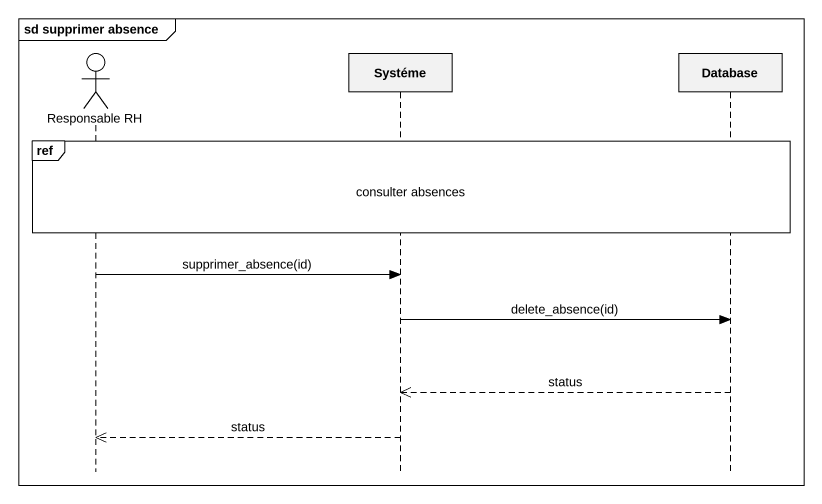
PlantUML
@startuml
mainframe sd supprimer absence
hide footbox
actor "Responsable RH" as Responsable_RH
participant Systéme
participant "Database" as Database_

ref over Responsable_RH, Systéme, Database_ : consulter absences
Responsable_RH -> Systéme : supprimer_absence(id)
Systéme -> Database_ : delete_absence(id)
Database_ -->> Systéme : status
Systéme -->> Responsable_RH : status
@enduml
